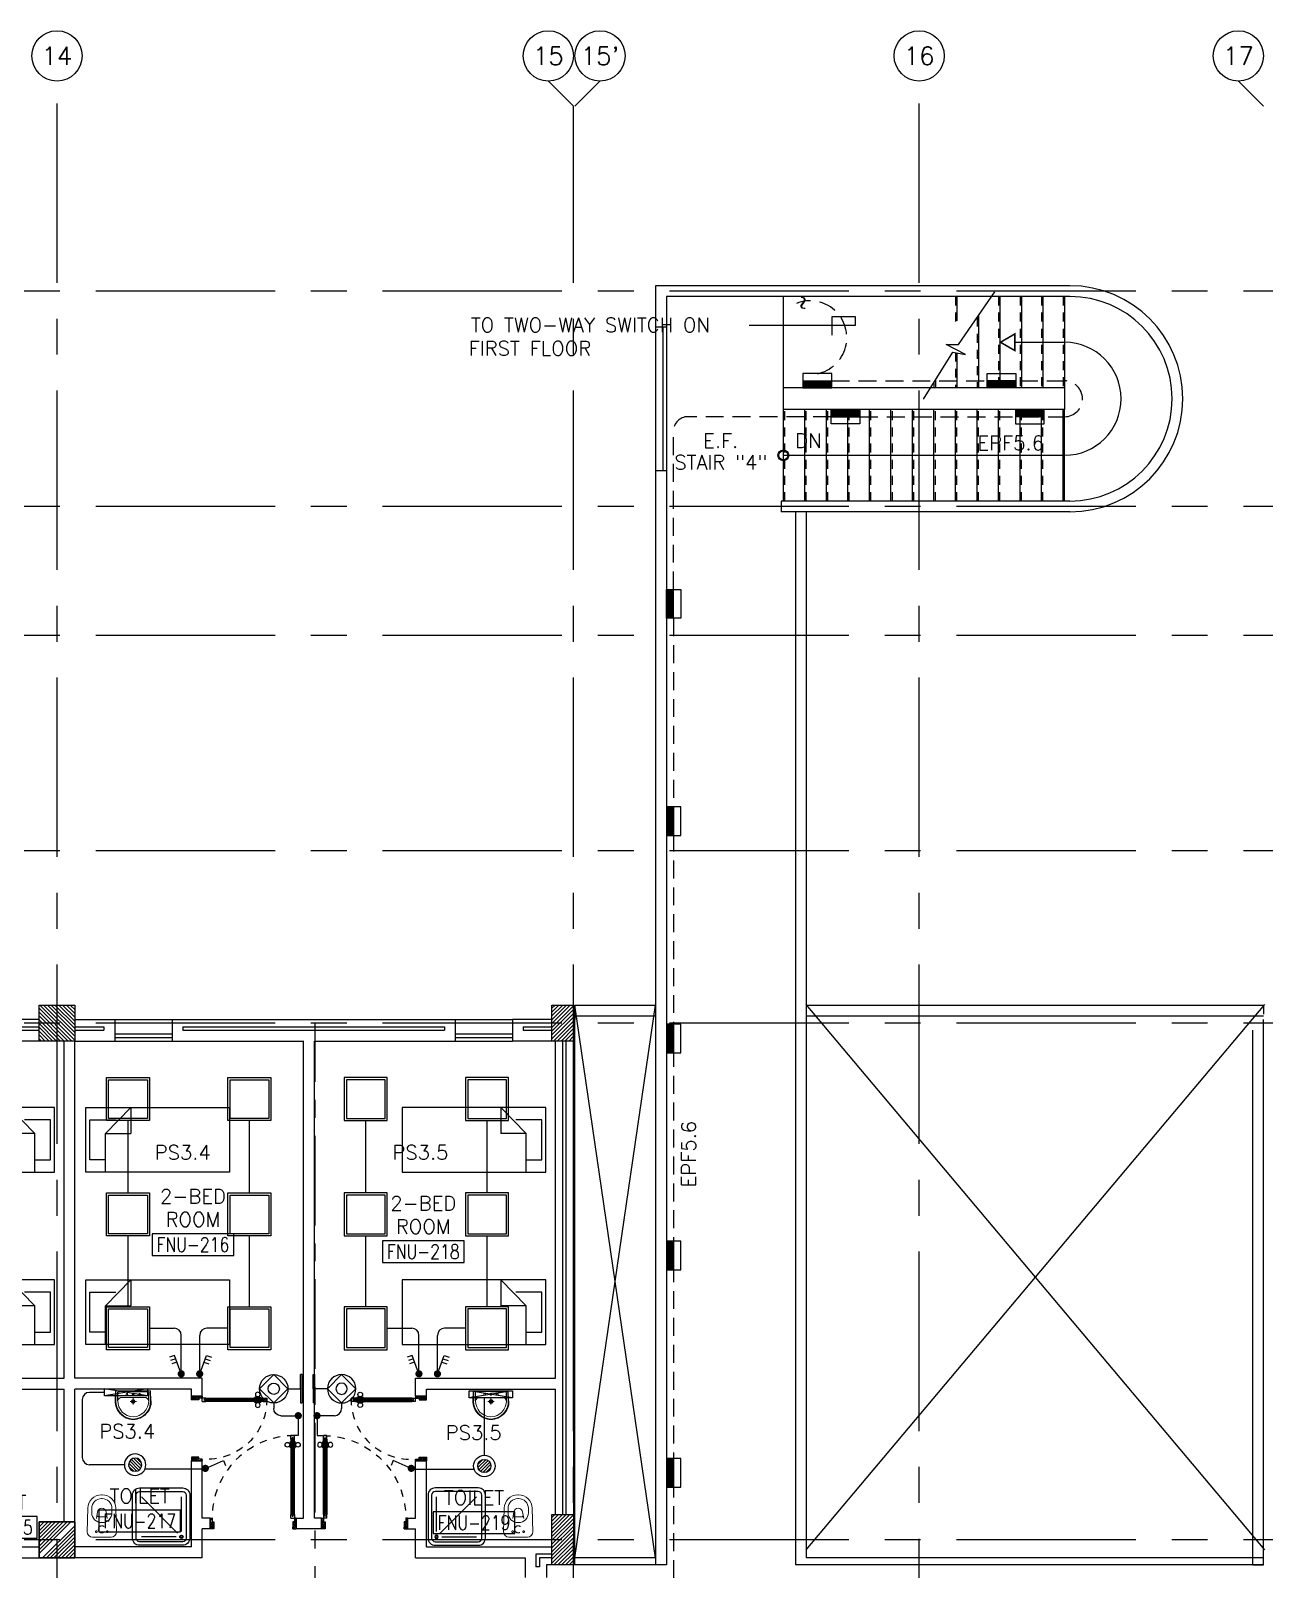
# Model space of a CAD drawing. Extents: x 0 to 92.9, y -1.3 to 78.2.
# Drawn here: x 32.84 to 50.03, y 56.75 to 78.19 of the extents above; entities that cross this region are included whole.
import ezdxf
from ezdxf.enums import TextEntityAlignment as Align

# ---------------------------------------------------------------- set-up
doc = ezdxf.new("R2010")
doc.units = 0
doc.header["$MEASUREMENT"] = 0
for name, pattern in [('CENTER', [2, 1.25, -0.25, 0.25, -0.25]), ('CENTERX2', [4, 2.5, -0.5, 0.5, -0.5]), ('DASHED', [0.75, 0.5, -0.25]), ('HIDDEN', [0.375, 0.25, -0.125]), ('HIDDEN2', [0.1875, 0.125, -0.0625])]:
    doc.linetypes.add(name, pattern=pattern)
doc.layers.get('0').update_dxf_attribs({"color": 11, "linetype": 'CONTINUOUS'})
for name, color, linetype in [('AX-CR', 11, 'CONTINUOUS'), ('AX-TXT', 11, 'CONTINUOUS'), ('AXES', 11, 'CENTERX2'), ('AXES1', 11, 'CENTER'), ('COL', 11, 'CONTINUOUS'), ('DOOR', 11, 'CONTINUOUS'), ('E-CLINE', 2, 'CONTINUOUS'), ('E-HLINE', 2, 'HIDDEN'), ('E-LEGEND', 3, 'CONTINUOUS'), ('E-LITE', 4, 'CONTINUOUS'), ('E-SWITCH', 4, 'CONTINUOUS'), ('E-SWITCHS', 4, 'CONTINUOUS'), ('E-TEXT', 4, 'CONTINUOUS'), ('FIX', 11, 'CONTINUOUS'), ('FUR', 11, 'CONTINUOUS'), ('HAT', 11, 'CONTINUOUS'), ('INSUL', 11, 'CONTINUOUS'), ('RM-BOX', 11, 'CONTINUOUS'), ('RM-NAME', 11, 'CONTINUOUS'), ('RM-NO', 11, 'CONTINUOUS'), ('ROOF', 11, 'CONTINUOUS'), ('SHAFT', 11, 'CONTINUOUS'), ('STR', 11, 'CONTINUOUS'), ('WALL', 11, 'CONTINUOUS'), ('WIN', 11, 'CONTINUOUS')]:
    doc.layers.add(name, color=color, linetype=linetype)
doc.styles.add('ROMANS', font='ROMANS.shx', dxfattribs={"width": 0.6})

# ---------------------------------------------------------------- blocks, each defined once
blk = doc.blocks.new('L42')
at = {"layer": 'E-LITE'}
for p, q in [((0.3, 0.3), (-0.3, 0.3)), ((-0.3, 0.3), (-0.3, -0.3)), ((0.3, -0.3), (0.3, 0.3)), ((-0.3, -0.3), (0.3, -0.3))]:
    blk.add_line(p, q, dxfattribs=at)
at = {"layer": 'E-LITE', "color": 8}
blk.add_lwpolyline([(-0.27, 0.27), (-0.27, -0.27), (0.27, -0.27), (0.27, 0.27)], close=True, dxfattribs=at)
blk = doc.blocks.new('1G1W')
for p, q in [((0, 0), (0.55, 0)), ((0.55, 0), (0.55, -0.15))]:
    blk.add_line(p, q)
at = {"const_width": 0.1}
blk.add_lwpolyline([(-0.05, 0, 1), (0.05, 0, 1)], format="xyb", close=True, dxfattribs=at)
blk = doc.blocks.new('*X49')
at = {"color": 0}
for p, q in [((21548.527, 18540.142), (21548.801, 18540.415)), ((21548.529, 18539.966), (21548.977, 18540.414)), ((21548.584, 18539.845), (21549.098, 18540.359)), ((21548.672, 18539.756), (21549.187, 18540.271)), ((21548.793, 18539.7), (21549.243, 18540.15)), ((21548.966, 18539.696), (21549.246, 18539.977))]:
    blk.add_line(p, q, dxfattribs=at)
blk = doc.blocks.new('SPOT')
at = {"layer": 'E-LITE'}
for radius in [0.6, 0.369]:
    blk.add_circle((0, 0), radius, dxfattribs=at)
at = {"layer": 'E-LITE', "color": 8}
blk.add_blockref('*X49', (-21548.886, -18540.056), dxfattribs=at)
blk = doc.blocks.new('MR20')
at = {"layer": 'E-LITE'}
for p, q in [((-300, 100), (-300, 0)), ((-300, 100), (-300, 0)), ((-300, 0), (300, 0)), ((-300, 0), (300, 0)), ((-300, 0), (300, 0)), ((-300, 0), (-300, 0)), ((300, 0), (300, 100)), ((300, 0), (300, 100)), ((300, 0), (300, 0))]:
    blk.add_line(p, q, dxfattribs=at)
at = {"layer": 'E-LITE', "color": 3}
blk.add_line((300, 100), (-300, 100), dxfattribs=at)
at = {"layer": 'E-LITE', "color": 8}
for p, q in [((300, 0), (-300, 100)), ((300, 100), (-300, 0))]:
    blk.add_line(p, q, dxfattribs=at)
blk = doc.blocks.new('*X65')
at = {"color": 0}
for p, q in [((203889, 169947), (204331, 170390)), ((203889, 170000), (204278, 170390)), ((203889, 170053), (204225, 170390)), ((203889, 170107), (204172, 170390)), ((203889, 170160), (204119, 170390)), ((203889, 170213), (204066, 170390)), ((203889, 170266), (204013, 170390)), ((203889, 170319), (203960, 170390)), ((203889, 170372), (203907, 170390)), ((203937, 169890), (204389, 170341)), ((203990, 169890), (204389, 170288)), ((204043, 169890), (204389, 170235)), ((204096, 169890), (204389, 170182)), ((204149, 169890), (204389, 170129)), ((204202, 169890), (204389, 170076)), ((204255, 169890), (204389, 170023)), ((204308, 169890), (204389, 169970)), ((204361, 169890), (204389, 169917))]:
    blk.add_line(p, q, dxfattribs=at)
blk = doc.blocks.new('COL50')
at = {"layer": 'COL'}
blk.add_lwpolyline([(-250, 250), (-250, -250), (250, -250), (250, 250)], close=True, dxfattribs=at)
blk = doc.blocks.new('AXU')
at = {"layer": 'AX-CR'}
blk.add_circle((0, 350), 350, dxfattribs=at)
at = {"layer": 'AX-TXT', "style": 'ROMANS'}
blk.add_attdef('AX', text='', height=250, dxfattribs=at).set_placement((0, 350), align=Align.MIDDLE)
blk = doc.blocks.new('RM1')
at = {"layer": 'RM-BOX'}
blk.add_lwpolyline([(570, -200), (-570, -200), (-570, -500), (570, -500)], close=True, dxfattribs=at)
at = {"layer": 'RM-NAME', "style": 'ROMANS'}
for tag, p in [('ROOMNAME1', (0, 324)), ('ROOMNAME2', (0, 0))]:
    blk.add_attdef(tag, text='', height=200, dxfattribs=at).set_placement(p, align=Align.MIDDLE)
at = {"layer": 'RM-NO', "style": 'ROMANS', "width": 0.8}
blk.add_attdef('ROOMNO', text='', height=200, dxfattribs=at).set_placement((0, -350), align=Align.MIDDLE)
blk = doc.blocks.new('AH20A')
at = {"layer": 'FUR'}
for p, q in [((0, 0.5), (0, -0.5)), ((1, 0.5), (0, 0.5)), ((0.136, 0.5), (0.136, -0.099)), ((1, -0.5), (1, 0.5)), ((0.136, 0.311), (0.028, 0.311)), ((0.028, 0.311), (0.028, -0.309)), ((0.136, -0.099), (0.313, -0.5)), ((0.136, -0.099), (0.313, -0.099)), ((0.313, -0.5), (0.313, -0.099)), ((0.028, -0.309), (0.208, -0.309)), ((0, -0.5), (1, -0.5))]:
    blk.add_line(p, q, dxfattribs=at)
blk = doc.blocks.new('*X76')
at = {"color": 0}
for p, q in [((203889, 118293), (204345, 118750)), ((203889, 118346), (204292, 118750)), ((203889, 118399), (204239, 118750)), ((203889, 118452), (204186, 118750)), ((203889, 118505), (204133, 118750)), ((203889, 118558), (204080, 118750)), ((203889, 118611), (204027, 118750)), ((203889, 118665), (203974, 118750)), ((203889, 118718), (203921, 118750)), ((203898, 118250), (204389, 118740)), ((203951, 118250), (204389, 118687)), ((204004, 118250), (204389, 118634)), ((204057, 118250), (204389, 118581)), ((204110, 118250), (204389, 118528)), ((204163, 118250), (204389, 118475)), ((204216, 118250), (204389, 118422)), ((204269, 118250), (204389, 118369)), ((204322, 118250), (204389, 118316)), ((204375, 118250), (204389, 118263))]:
    blk.add_line(p, q, dxfattribs=at)
blk = doc.blocks.new('DOOR90')
at = {"layer": 'DOOR', "linetype": 'ByBlock'}
for p, q in [((0, 0), (-150, 0)), ((-200, -25), (-1000, -25)), ((-200, -42), (-1000, -42)), ((-200, -58), (-1000, -58)), ((-1000, -75), (-200, -75))]:
    blk.add_line(p, q, dxfattribs=at)
at = {"layer": 'DOOR', "color": 0, "linetype": 'ByBlock'}
for p, q in [((-150, 0), (-150, -25)), ((-150, 0), (0, 0)), ((0, -50), (0, 0)), ((-1050, -25), (-1050, -75)), ((-1050, -75), (-1050, -25)), ((-1000, -25), (-1050, -25)), ((-1000, -75), (-1050, -75)), ((-1020, -42), (-1020, -58)), ((-1000, -42), (-1020, -42)), ((-1000, -58), (-1020, -58)), ((-1000, -25), (-1000, -42)), ((-1000, -58), (-1000, -75)), ((-968, -25), (-968, -18)), ((-878, -18), (-968, -18)), ((-968, -75), (-968, -82)), ((-878, -82), (-968, -82)), ((-955, -18), (-955, -9)), ((-955, -9), (-890, -9)), ((-955, -18), (-890, -18)), ((-955, -82), (-955, -91)), ((-955, -82), (-890, -82)), ((-955, -91), (-890, -91)), ((-890, -18), (-890, -9)), ((-890, -82), (-890, -91)), ((-878, -25), (-878, -18)), ((-878, -75), (-878, -82)), ((-200, -42), (-200, -25)), ((-200, -25), (-150, -25)), ((-180, -42), (-200, -42)), ((-200, -75), (-200, -58)), ((-200, -58), (-180, -58)), ((-150, -75), (-200, -75)), ((-180, -58), (-180, -42)), ((-150, -75), (-150, -25)), ((-150, -25), (-100, -25)), ((-100, -25), (-100, -50)), ((-100, -50), (0, -50)), ((-100, -850), (0, -850)), ((-100, -875), (-100, -850)), ((0, -850), (0, -900)), ((-150, -900), (-150, -875)), ((-150, -875), (-100, -875)), ((0, -900), (-150, -900)), ((-150, -900), (0, -900))]:
    blk.add_line(p, q, dxfattribs=at)
at = {"layer": 'DOOR', "color": 9, "linetype": 'ByBlock'}
for p, q in [((0, -50), (-114, 0)), ((0, -50), (-40, 0)), ((0, -50), (-100, -37)), ((0, -850), (-114, -900)), ((0, -850), (-100, -863)), ((0, -850), (-40, -900))]:
    blk.add_line(p, q, dxfattribs=at)
at = {"layer": 'DOOR', "color": 0, "linetype": 'ByBlock'}
for centre in [(-923, 24), (-923, -124)]:
    blk.add_circle(centre, 32.4, dxfattribs=at)
at = {"layer": 'DOOR', "color": 9, "linetype": 'ByBlock'}
for centre, radius, start, end in [((0, -50), 74.4, 137.7764, 180), ((0, -50), 54.4, 113.2074, 180), ((0, -50), 154, 161.1053, 166.2858), ((0, -50), 134, 158.1598, 169.28), ((0, -50), 114, 154.0838, 167.3774), ((0, -50), 94.4, 148.0182, 180), ((0, -50), 34.4, 90, 180), ((0, -50), 14.4, 90, 180), ((0, -850), 94.4, 180, 211.9818), ((0, -850), 74.4, 180, 222.2236), ((0, -850), 54.4, 180, 246.7926), ((0, -850), 34.4, 180, 270), ((0, -850), 14.4, 180, 270), ((0, -850), 154, 193.7142, 198.8947), ((0, -850), 134, 190.72, 201.8402)]:
    blk.add_arc(centre, radius, start, end, dxfattribs=at)
at = {"layer": 'DOOR', "linetype": 'HIDDEN', "ltscale": 0.5}
blk.add_arc((-222, -50), 828, 178.2701, 275.003, dxfattribs=at)
blk = doc.blocks.new('DOOR100')
at = {"layer": 'DOOR', "color": 0, "linetype": 'ByBlock'}
for p, q in [((-76, 1251), (-76, 1301)), ((-76, 1301), (-26, 1301)), ((-26, 1301), (-76, 1301)), ((-26, 1251), (-26, 1301)), ((-92, 1206), (-92, 1141)), ((-83, 1206), (-92, 1206)), ((-83, 1141), (-92, 1141)), ((-83, 1129), (-83, 1219)), ((-76, 1219), (-83, 1219)), ((-83, 1206), (-83, 1141)), ((-76, 1129), (-83, 1129)), ((-59, 1251), (-76, 1251)), ((-59, 1251), (-59, 1271)), ((-43, 1271), (-59, 1271)), ((-43, 1251), (-43, 1271)), ((-26, 1251), (-43, 1251)), ((-26, 1219), (-19, 1219)), ((-26, 1129), (-19, 1129)), ((-19, 1129), (-19, 1219)), ((-19, 1206), (-19, 1141)), ((-19, 1206), (-10, 1206)), ((-19, 1141), (-10, 1141)), ((-10, 1206), (-10, 1141)), ((-1201, 0), (-1201, 150)), ((-1201, 150), (-1176, 150)), ((-1201, 150), (-1201, 0)), ((-1151, 0), (-1201, 0)), ((-1176, 150), (-1176, 100)), ((-1176, 100), (-1151, 100)), ((-1151, 100), (-1151, 0)), ((-76, 200), (-59, 200)), ((-76, 150), (-76, 200)), ((-76, 150), (-26, 150)), ((-59, 200), (-59, 180)), ((-59, 180), (-43, 180)), ((-51, 100), (-51, 0)), ((-26, 100), (-51, 100)), ((-51, 0), (-1, 0)), ((-43, 200), (-26, 200)), ((-43, 180), (-43, 200)), ((-26, 200), (-26, 150)), ((-1, 150), (-26, 150)), ((-26, 150), (-26, 100)), ((-1, 150), (-1, 0))]:
    blk.add_line(p, q, dxfattribs=at)
at = {"layer": 'DOOR', "linetype": 'ByBlock'}
for p, q in [((-76, 1251), (-76, 200)), ((-59, 200), (-59, 1251)), ((-43, 200), (-43, 1251)), ((-26, 200), (-26, 1251))]:
    blk.add_line(p, q, dxfattribs=at)
at = {"layer": 'DOOR', "color": 9, "linetype": 'ByBlock'}
for p, q in [((-1151, 0), (-1201, 114)), ((-1151, 0), (-1201, 40)), ((-1151, 0), (-1164, 100)), ((-51, 0), (-1, 114)), ((-51, 0), (-38, 100)), ((-51, 0), (-1, 40))]:
    blk.add_line(p, q, dxfattribs=at)
at = {"layer": 'DOOR', "color": 0, "linetype": 'ByBlock'}
for centre in [(-125, 1174), (22, 1174)]:
    blk.add_circle(centre, 32.4, dxfattribs=at)
at = {"layer": 'DOOR', "linetype": 'HIDDEN', "ltscale": 0.5}
blk.add_arc((-27, 152), 1149, 89.961, 180.0931, dxfattribs=at)
at = {"layer": 'DOOR', "color": 9, "linetype": 'ByBlock'}
for centre, radius, start, end in [((-1151, 0), 154, 103.7142, 108.8947), ((-1151, 0), 134, 100.72, 111.8402), ((-1151, 0), 94.4, 90, 121.9818), ((-1151, 0), 74.4, 90, 132.2236), ((-1151, 0), 54.4, 90, 156.7926), ((-1151, 0), 34.4, 90, 180), ((-1151, 0), 14.4, 90, 180), ((-51, 0), 94.4, 58.0182, 90), ((-51, 0), 74.4, 47.7764, 90), ((-51, 0), 54.4, 23.2074, 90), ((-51, 0), 34.4, 0, 90), ((-51, 0), 14.4, 0, 90), ((-51, 0), 134, 68.1598, 79.28), ((-51, 0), 114, 64.0838, 77.3774), ((-51, 0), 154, 71.1053, 76.2858)]:
    blk.add_arc(centre, radius, start, end, dxfattribs=at)
blk = doc.blocks.new('WC1')
at = {"layer": 'FIX', "lineweight": 20}
for p, q in [((-727, 5), (-727, -5)), ((-674, 5), (-674, -5)), ((-534, 24), (-540, 0)), ((-540, 0), (-534, -24)), ((-210, 204), (-538, 194)), ((-475, 141), (-538, 141)), ((-395, 76), (-490, 60)), ((-339, 5), (-339, -5)), ((-137, 0), (-137, 131)), ((-137, -131), (-137, 0)), ((-538, -141), (-475, -141)), ((-538, -194), (-210, -204)), ((-490, -60), (-395, -76)), ((-213, -204), (-210, -204))]:
    blk.add_line(p, q, dxfattribs=at)
at = {"layer": 'FIX', "linetype": 'Continuous', "lineweight": 20}
blk.add_line((-420, -47), (-420, 45), dxfattribs=at)
at = {"layer": 'FIX', "linetype": 'HIDDEN2', "lineweight": 20, "ltscale": 0.3}
blk.add_circle((-245, 0), 49.8, dxfattribs=at)
at = {"layer": 'FIX', "linetype": 'HIDDEN', "lineweight": 20, "ltscale": 0.05}
for centre in [(-213, 78), (-213, -77)]:
    blk.add_circle(centre, 11.6, dxfattribs=at)
at = {"layer": 'FIX', "lineweight": 20}
for centre, radius, start, end in [((-538, 5), 189, 90, 180), ((-538, 5), 136, 90, 180), ((-473, -7), 68.2, 128.9242, 152.8468), ((-464, -18), 82, 108.496, 128.9242), ((-475, 5), 136, 360, 90), ((-210, 131), 73, 360, 90), ((-538, -5), 189, 180, 270), ((-538, -5), 136, 180, 270), ((-473, 7), 68.2, 207.1532, 231.0758), ((-464, 18), 82, 231.0758, 251.504), ((-475, -5), 136, 270, 0), ((-210, -131), 73, 270, 0)]:
    blk.add_arc(centre, radius, start, end, dxfattribs=at)
at = {"layer": 'FIX', "linetype": 'Continuous', "lineweight": 20}
for centre, start, end in [((-443, 46), 357.6662, 91.6121), ((-442, -46), 268.3879, 2.3338)]:
    blk.add_arc(centre, 22.3, start, end, dxfattribs=at)
blk = doc.blocks.new('LAV1')
at = {"layer": 'FIX', "linetype": 'DASHED', "lineweight": 20, "ltscale": 0.05}
for p, q in [((0, 170), (0, 270)), ((0, 170), (0, 270)), ((50, 220), (-50, 220))]:
    blk.add_line(p, q, dxfattribs=at)
at = {"layer": 'FIX', "linetype": 'ByBlock', "ltscale": 0.3}
for p, q in [((-280, 210), (-275, 50)), ((-245, 210), (-245, 85)), ((0, 60), (-220, 60)), ((0, 60), (220, 60)), ((245, 210), (245, 85)), ((280, 210), (275, 50))]:
    blk.add_line(p, q, dxfattribs=at)
at = {"layer": 'FIX', "linetype": 'Continuous', "lineweight": 20}
for p, q in [((-275, 210), (-275, 50)), ((0, 50), (-275, 50)), ((0, 50), (-252, 50)), ((0, 155), (-181, 155)), ((0, 155), (181, 155)), ((0, 50), (275, 50)), ((0, 50), (252, 50)), ((275, 210), (275, 50))]:
    blk.add_line(p, q, dxfattribs=at)
at = {"layer": 'FIX', "lineweight": 20}
for p, q in [((16, 107), (-15, 107)), ((0, 92), (0, 123))]:
    blk.add_line(p, q, dxfattribs=at)
for centre, radius in [((0, 220), 29.5), ((0, 220), 22.5), ((0, 107), 15.5)]:
    blk.add_circle(centre, radius, dxfattribs=at)
at = {"layer": 'FIX', "linetype": 'HIDDEN', "lineweight": 20, "ltscale": 0.05}
for centre in [(-100, 107), (100, 107)]:
    blk.add_circle(centre, 12.4, dxfattribs=at)
at = {"layer": 'FIX', "linetype": 'ByBlock', "ltscale": 0.3}
for centre, radius, start, end in [((7, 220), 287, 91.3776, 182.0064), ((-7, 220), 287, 357.9936, 88.6224), ((-220, 85), 24.9, 179.7021, 269.9486), ((220, 85), 24.9, 270.0514, 0.2979)]:
    blk.add_arc(centre, radius, start, end, dxfattribs=at)
at = {"layer": 'FIX', "linetype": 'Continuous', "lineweight": 20}
for centre, radius, start, end in [((8, 217), 283, 91.6988, 181.351), ((-8, 217), 283, 358.649, 88.3012), ((8, 212), 253, 91.7328, 180.4884), ((-8, 212), 253, 359.5116, 88.2672), ((-179, 222), 66.9, 190.2006, 268.0786), ((179, 222), 66.9, 271.9214, 349.7994)]:
    blk.add_arc(centre, radius, start, end, dxfattribs=at)
blk = doc.blocks.new('SHR1')
at = {"layer": 'FIX'}
for p, q in [((-196, 196), (-700, 700)), ((-143, 218), (-143, 700)), ((-218, 143), (-700, 143))]:
    blk.add_line(p, q, dxfattribs=at)
for points in [[(-825, 125), (-825, 725, -0.414214), (-725, 825), (-125, 825, -0.414214), (-25, 725), (-25, 125, -0.414214), (-125, 25), (-725, 25, -0.414214)], [(-775, 125), (-775, 725, -0.414214), (-725, 775), (-125, 775, -0.414214), (-75, 725), (-75, 125, -0.414214), (-125, 75), (-725, 75, -0.414214)]]:
    blk.add_lwpolyline(points, format="xyb", close=True, dxfattribs=at)
for radius in [25, 15]:
    blk.add_circle((-143, 143), radius, dxfattribs=at)
blk = doc.blocks.new('C11')
at = {"layer": 'HAT'}
h = blk.add_hatch(dxfattribs=at)
h.set_pattern_fill('ANSI31', color=256, scale=300, style=0)
h.set_pattern_definition([(45, (-248556.182, -75061.005), (-26.5165043, 26.5165043), [])])
h.paths.add_polyline_path([(300, 700), (0, 700), (0, 350), (300, 350)])
h.paths.add_polyline_path([(300, 350), (0, 350), (0, 0), (300, 0)])
at = {"layer": 'COL'}
blk.add_lwpolyline([(300, 700), (300, 0), (0, 0), (0, 700)], close=True, dxfattribs=at)
blk = doc.blocks.new('C-300')
at = {"layer": 'HAT', "linetype": 'ByBlock', "ltscale": 0.3}
h = blk.add_hatch(dxfattribs=at)
h.set_pattern_fill('ANSI31', color=8, scale=300, style=0)
h.set_pattern_definition([(45, (-258496.182, -82361.005), (-26.5165043, 26.5165043), [])])
h.paths.add_polyline_path([(300, 500), (0, 500), (0, 250), (300, 250)])
h.paths.add_polyline_path([(300, 250), (0, 250), (0, 0), (300, 0)])
at = {"layer": 'COL'}
blk.add_lwpolyline([(0, 500), (300, 500), (300, 0), (0, 0)], close=True, dxfattribs=at)
blk = doc.blocks.new('NL')
at = {"layer": 'E-LEGEND'}
blk.add_line((0, -193), (25, -193), dxfattribs=at)
at = {"layer": 'E-LITE'}
for p, q in [((0, 5), (0, 203)), ((25, 203), (0, 203)), ((0, 5), (0, -193)), ((25, 5), (25, 203)), ((25, 5), (25, -193))]:
    blk.add_line(p, q, dxfattribs=at)
at = {"layer": 'E-LITE', "color": 2}
blk.add_line((201, 5), (25, 5), dxfattribs=at)
at = {"layer": 'E-LITE', "color": 5}
blk.add_circle((398, 5), 198, dxfattribs=at)
at = {"layer": 'E-SWITCH', "color": 2}
for p, q in [((201, 5), (398, 203)), ((398, -193), (201, 5)), ((398, 203), (596, 5)), ((596, 5), (398, -193))]:
    blk.add_line(p, q, dxfattribs=at)
at = {"layer": 'E-SWITCH'}
blk.add_circle((398, 5), 78.5, dxfattribs=at)

msp = doc.modelspace()

# ---------------------------------------------------------------- hatches: boundary and pattern name
at = {"layer": 'E-SWITCHS'}
h = msp.add_hatch(dxfattribs=at)
h.set_pattern_fill('ANSI31', color=4, scale=0.1, angle=-180, style=0)
h.set_pattern_definition([(45, (0.474389, 17.884752), (-0.0088388348, 0.0088388348), [])])
h.paths.add_polyline_path([(44.003, 73.208), (44.003, 73.308), (43.603, 73.308), (43.603, 73.208)])
h = msp.add_hatch(dxfattribs=at)
h.set_pattern_fill('ANSI31', color=4, scale=0.1, angle=-180, style=0)
h.set_pattern_definition([(135, (89.699203, 17.884752), (0.0088388348, 0.0088388348), [])])
h.paths.add_polyline_path([(46.571, 73.208), (46.571, 73.308), (46.171, 73.308), (46.171, 73.208)])
h = msp.add_hatch(dxfattribs=at)
h.set_pattern_fill('ANSI31', color=4, scale=0.1, angle=-180, style=0)
h.set_pattern_definition([(315, (0.86806, 128.230463), (-0.0088388348, -0.0088388348), [])])
h.paths.add_polyline_path([(43.997, 72.908), (43.997, 72.808), (44.397, 72.808), (44.397, 72.908)])
h = msp.add_hatch(dxfattribs=at)
h.set_pattern_fill('ANSI31', color=4, scale=0.1, angle=-180, style=0)
h.set_pattern_definition([(225, (90.092874, 128.230463), (0.0088388348, -0.0088388348), [])])
h.paths.add_polyline_path([(46.564, 72.908), (46.564, 72.808), (46.964, 72.808), (46.964, 72.908)])
h = msp.add_hatch(dxfattribs=at)
h.set_pattern_fill('ANSI31', color=4, scale=0.1, angle=-90, style=0)
h.set_pattern_definition([(45, (-13.62439, 26.870333), (0.0088388348, -0.0088388348), [])])
h.paths.add_polyline_path([(41.698, 69.999), (41.798, 69.999), (41.798, 70.399), (41.698, 70.399)])
h = msp.add_hatch(dxfattribs=at)
h.set_pattern_fill('ANSI31', color=4, scale=0.1, angle=-90, style=0)
h.set_pattern_definition([(315, (-13.62439, 110.500725), (0.0088388348, 0.0088388348), [])])
h.paths.add_polyline_path([(41.698, 66.972), (41.798, 66.972), (41.798, 67.372), (41.698, 67.372)])
h = msp.add_hatch(dxfattribs=at)
h.set_pattern_fill('ANSI31', color=4, scale=0.1, angle=-90, style=0)
h.set_pattern_definition([(315, (-13.62439, 107.473777), (0.0088388348, 0.0088388348), [])])
h.paths.add_polyline_path([(41.698, 63.945), (41.798, 63.945), (41.798, 64.345), (41.698, 64.345)])
h = msp.add_hatch(dxfattribs=at)
h.set_pattern_fill('ANSI31', color=4, scale=0.1, angle=-90, style=0)
h.set_pattern_definition([(315, (-13.62439, 104.44683), (0.0088388348, 0.0088388348), [])])
h.paths.add_polyline_path([(41.698, 60.918), (41.798, 60.918), (41.798, 61.318), (41.698, 61.318)])
h = msp.add_hatch(dxfattribs=at)
h.set_pattern_fill('ANSI31', color=4, scale=0.1, angle=-90, style=0)
h.set_pattern_definition([(315, (-13.62439, 101.419882), (0.0088388348, 0.0088388348), [])])
h.paths.add_polyline_path([(41.698, 57.891), (41.798, 57.891), (41.798, 58.291), (41.698, 58.291)])

# ---------------------------------------------------------------- linework, layer by layer
for p, q in [((45.769, 73.814), (46.276, 74.546)), ((45.867, 73.674), (45.598, 73.814)), ((45.598, 73.814), (45.769, 73.814)), ((45.283, 73.054), (45.692, 73.709)), ((45.692, 73.709), (45.867, 73.674))]:
    msp.add_line(p, q)
at = {"layer": 'AXES'}
for p, q in [((33.203, -1.327), (33.203, 77.486)), ((40.403, 77.136), (40.053, 77.486)), ((40.423, 77.136), (40.773, 77.486)), ((45.223, -1.327), (45.223, 77.486)), ((50.023, 77.136), (49.673, 77.486)), ((40.403, -1.327), (40.403, 77.136)), ((92.243, 74.558), (24.203, 74.558)), ((92.243, 71.558), (24.203, 71.558)), ((92.243, 69.758), (24.203, 69.758)), ((92.243, 66.758), (24.203, 66.758)), ((92.243, 64.358), (24.203, 64.358)), ((92.243, 57.158), (24.203, 57.158))]:
    msp.add_line(p, q, dxfattribs=at)
at = {"layer": 'AXES1'}
msp.add_line((36.803, 5.538), (36.803, 64.358), dxfattribs=at)
at = {"layer": 'COL', "linetype": 'HIDDEN2'}
msp.add_line((50.023, 64.608), (50.023, 64.458), dxfattribs=at)
at = {"layer": 'COL'}
msp.add_lwpolyline([(32.953, 64.108), (32.953, 64.608), (33.453, 64.608), (33.453, 64.108)], close=True, dxfattribs=at)
at = {"layer": 'E-CLINE', "color": 4, "linetype": 'ByBlock'}
for p, q in [((34.193, 61.992), (34.193, 62.999)), ((35.885, 61.992), (35.885, 62.999)), ((37.507, 61.992), (37.507, 62.999)), ((39.199, 61.992), (39.199, 62.999)), ((34.193, 60.406), (34.193, 61.392)), ((35.885, 60.406), (35.885, 61.392)), ((37.507, 60.406), (37.507, 61.392)), ((39.199, 60.406), (39.199, 61.392)), ((33.864, 59.212), (33.655, 59.212)), ((33.555, 59.112), (33.555, 58.304)), ((39.161, 58.336), (39.161, 59.134)), ((34.142, 58.204), (33.655, 58.204))]:
    msp.add_line(p, q, dxfattribs=at)
for centre, start, end in [((33.655, 59.112), 90, 180), ((33.655, 58.304), 180, 270)]:
    msp.add_arc(centre, 0.1, start, end, dxfattribs=at)
at = {"layer": 'E-HLINE', "color": 4}
for p, q in [((44.003, 73.308), (47.249, 73.308)), ((43.997, 72.808), (41.998, 72.808)), ((44.397, 72.808), (47.249, 72.808)), ((41.798, 70.399), (41.798, 72.608)), ((41.798, 69.999), (41.798, 54.858))]:
    msp.add_line(p, q, dxfattribs=at)
for centre, radius, start, end in [((43.701, 73.91), 0.513, 281.4882, 111.6794), ((47.249, 73.058), 0.25, 270, 90), ((41.998, 72.608), 0.2, 90, 180)]:
    msp.add_arc(centre, radius, start, end, dxfattribs=at)
at = {"layer": 'E-LITE'}
for p, q in [((36.224, 59.064), (36.224, 58.987)), ((36.224, 59.064), (36.224, 58.987)), ((37.171, 59.064), (37.171, 58.987)), ((37.171, 59.064), (37.171, 58.987)), ((36.324, 58.887), (36.567, 58.887)), ((36.324, 58.887), (36.567, 58.887)), ((37.071, 58.887), (36.828, 58.887)), ((37.071, 58.887), (36.828, 58.887))]:
    msp.add_line(p, q, dxfattribs=at)
at = {"layer": 'E-LITE', "extrusion": (0, 0, -1)}
msp.add_ellipse((36.324, 58.987), major_axis=(-0.0707, 0.0707), ratio=1, start_param=3.926991, end_param=5.497787, dxfattribs=at)
msp.add_ellipse((36.324, 58.987), major_axis=(-0.0707, 0.0707), ratio=1, start_param=3.926991, end_param=5.497787, dxfattribs=at)
at = {"layer": 'E-LITE'}
msp.add_ellipse((37.071, 58.987), major_axis=(0.0707, 0.0707), ratio=1, start_param=3.926991, end_param=5.497787, dxfattribs=at)
msp.add_ellipse((37.071, 58.987), major_axis=(0.0707, 0.0707), ratio=1, start_param=3.926991, end_param=5.497787, dxfattribs=at)
at = {"layer": 'E-SWITCH', "color": 4}
for p, q in [((34.493, 60.106), (34.835, 60.106)), ((35.585, 60.106), (35.292, 60.106)), ((37.807, 60.106), (38.149, 60.106)), ((38.899, 60.106), (38.607, 60.106)), ((34.935, 59.47), (34.935, 60.006)), ((35.192, 59.47), (35.192, 60.006)), ((38.249, 59.47), (38.249, 60.006)), ((38.507, 59.47), (38.507, 60.006)), ((34.84, 59.728), (34.77, 59.703)), ((34.858, 59.681), (34.787, 59.656)), ((34.875, 59.634), (34.804, 59.609)), ((34.935, 59.47), (34.84, 59.728)), ((35.192, 59.47), (35.286, 59.728)), ((35.252, 59.634), (35.322, 59.609)), ((35.269, 59.681), (35.34, 59.656)), ((35.286, 59.728), (35.357, 59.703)), ((38.155, 59.728), (38.084, 59.703)), ((38.172, 59.681), (38.102, 59.656)), ((38.189, 59.634), (38.119, 59.609)), ((38.249, 59.47), (38.155, 59.728)), ((38.507, 59.47), (38.601, 59.728)), ((38.566, 59.634), (38.637, 59.609)), ((38.584, 59.681), (38.654, 59.656)), ((38.601, 59.728), (38.671, 59.703)), ((35.248, 58.143), (34.429, 58.143)), ((38.165, 58.143), (39.017, 58.143))]:
    msp.add_line(p, q, dxfattribs=at)
at = {"layer": 'E-SWITCH', "color": 4, "const_width": 0.05}
for points in [[(34.935, 59.445, -1), (34.935, 59.495, -1)], [(35.192, 59.445, 1), (35.192, 59.495, 1)], [(38.249, 59.445, -1), (38.249, 59.495, -1)], [(38.507, 59.445, 1), (38.507, 59.495, 1)]]:
    msp.add_lwpolyline(points, format="xyb", close=True, dxfattribs=at)
at = {"layer": 'E-SWITCH', "color": 4}
for centre, start, end in [((34.835, 60.006), 0, 90), ((35.292, 60.006), 90, 180), ((38.149, 60.006), 0, 90), ((38.607, 60.006), 90, 180)]:
    msp.add_arc(centre, 0.1, start, end, dxfattribs=at)
at = {"layer": 'E-SWITCHS', "color": 4}
for p, q in [((43.603, 73.308), (44.003, 73.308)), ((46.571, 73.308), (46.171, 73.308)), ((43.997, 72.808), (44.397, 72.808)), ((46.964, 72.808), (46.564, 72.808)), ((41.798, 69.999), (41.798, 70.399)), ((41.798, 67.372), (41.798, 66.972)), ((41.798, 64.345), (41.798, 63.945)), ((41.798, 61.318), (41.798, 60.918)), ((41.798, 58.291), (41.798, 57.891))]:
    msp.add_line(p, q, dxfattribs=at)
for points in [[(43.603, 73.208), (44.003, 73.208), (44.003, 73.408), (43.603, 73.408)], [(46.571, 73.208), (46.171, 73.208), (46.171, 73.408), (46.571, 73.408)], [(43.997, 72.908), (44.397, 72.908), (44.397, 72.708), (43.997, 72.708)], [(46.964, 72.908), (46.564, 72.908), (46.564, 72.708), (46.964, 72.708)], [(41.698, 69.999), (41.698, 70.399), (41.898, 70.399), (41.898, 69.999)], [(41.698, 67.372), (41.698, 66.972), (41.898, 66.972), (41.898, 67.372)], [(41.698, 64.345), (41.698, 63.945), (41.898, 63.945), (41.898, 64.345)], [(41.698, 61.318), (41.698, 60.918), (41.898, 60.918), (41.898, 61.318)], [(41.698, 58.291), (41.698, 57.891), (41.898, 57.891), (41.898, 58.291)]]:
    msp.add_lwpolyline(points, close=True, dxfattribs=at)
at = {"layer": 'E-TEXT', "color": 11}
msp.add_lwpolyline([(42.853, 74.083), (44.334, 74.083), (44.334, 74.201), (44.005, 74.201), (44.005, 73.946)], dxfattribs=at)
at = {"layer": 'INSUL'}
for p, q in [((32.553, 64.308), (32.953, 64.308)), ((32.553, 64.258), (32.953, 64.258)), ((33.453, 64.308), (33.857, 64.308)), ((33.453, 64.258), (33.857, 64.258)), ((33.857, 64.308), (33.857, 64.258)), ((34.957, 64.308), (38.603, 64.308)), ((34.957, 64.308), (34.957, 64.258)), ((34.957, 64.258), (38.603, 64.258)), ((38.603, 64.308), (38.603, 64.258)), ((39.703, 64.308), (40.103, 64.308)), ((39.703, 64.308), (39.703, 64.258)), ((39.703, 64.258), (40.103, 64.258)), ((40.253, 57.508), (40.253, 64.108)), ((40.303, 57.508), (40.303, 64.108)), ((39.878, 56.958), (39.878, 56.783)), ((40.103, 56.958), (39.878, 56.958)), ((39.928, 56.908), (39.928, 56.783)), ((40.103, 56.908), (39.928, 56.908)), ((39.928, 56.783), (39.878, 56.783))]:
    msp.add_line(p, q, dxfattribs=at)
at = {"layer": 'ROOF'}
for p, q in [((43.329, 72.908), (43.329, 74.483)), ((47.249, 73.208), (43.329, 73.208)), ((47.249, 73.208), (47.249, 72.908)), ((47.249, 72.908), (43.329, 72.908)), ((41.698, 72.058), (41.698, 56.808)), ((41.548, 71.483), (41.548, 56.808)), ((43.498, 71.483), (43.498, 56.808)), ((43.648, 71.483), (43.648, 56.908)), ((40.423, 64.608), (40.423, 64.408)), ((40.423, 64.608), (41.548, 64.608)), ((43.648, 64.608), (50.023, 64.608)), ((40.423, 64.458), (41.548, 64.458)), ((43.648, 64.458), (50.023, 64.458)), ((50.023, 56.808), (50.023, 64.408)), ((49.873, 56.808), (49.873, 64.258)), ((41.548, 56.908), (40.403, 56.908)), ((50.023, 56.908), (43.648, 56.908)), ((41.698, 56.808), (40.403, 56.808)), ((50.023, 56.808), (43.498, 56.808)), ((49.873, 56.808), (50.023, 56.808))]:
    msp.add_line(p, q, dxfattribs=at)
at = {"layer": 'ROOF', "color": 9}
msp.add_line((40.423, 56.808), (40.423, 64.408), dxfattribs=at)
at = {"layer": 'SHAFT'}
for p, q in [((40.423, 56.908), (41.548, 64.608)), ((41.548, 56.908), (40.424, 64.608)), ((50.043, 57.018), (43.648, 64.618)), ((43.648, 57.018), (50.043, 64.618))]:
    msp.add_line(p, q, dxfattribs=at)
at = {"layer": 'STR', "linetype": 'HIDDEN2'}
for p, q in [((45.729, 74.483), (45.729, 74.117)), ((46.329, 74.483), (46.329, 73.208)), ((46.629, 74.483), (46.629, 73.208)), ((46.929, 74.483), (46.929, 73.208)), ((47.229, 74.483), (47.229, 73.208)), ((46.029, 74.189), (46.029, 73.208)), ((45.729, 73.702), (45.729, 73.208)), ((43.349, 71.633), (43.349, 72.908)), ((43.649, 71.633), (43.649, 72.908)), ((43.949, 71.633), (43.949, 72.908)), ((44.249, 71.633), (44.249, 72.908)), ((44.549, 71.633), (44.549, 72.908)), ((44.849, 71.633), (44.849, 72.908)), ((45.149, 71.633), (45.149, 72.908)), ((45.449, 71.633), (45.449, 72.908)), ((45.749, 71.633), (45.749, 72.908)), ((46.049, 71.633), (46.049, 72.908)), ((46.349, 71.633), (46.349, 72.908)), ((46.649, 71.633), (46.649, 72.908)), ((46.949, 71.633), (46.949, 72.908)), ((47.229, 71.633), (47.229, 72.908)), ((47.249, 71.633), (47.249, 72.908))]:
    msp.add_line(p, q, dxfattribs=at)
at = {"layer": 'STR'}
for p, q in [((45.749, 74.483), (45.749, 74.146)), ((46.349, 74.483), (46.349, 73.208)), ((46.649, 74.483), (46.649, 73.208)), ((46.949, 74.483), (46.949, 73.208)), ((47.249, 74.483), (47.249, 73.208)), ((46.049, 74.218), (46.049, 73.208)), ((46.556, 73.845), (47.251, 73.845)), ((45.749, 73.698), (45.749, 73.208)), ((45.429, 73.287), (45.429, 73.208)), ((45.429, 73.287), (45.429, 73.208)), ((45.449, 73.319), (45.449, 73.208)), ((45.449, 73.319), (45.449, 73.208)), ((43.329, 71.633), (43.329, 72.908)), ((43.629, 71.633), (43.629, 72.908)), ((43.929, 71.633), (43.929, 72.908)), ((44.229, 71.633), (44.229, 72.908)), ((44.529, 71.633), (44.529, 72.908)), ((44.829, 71.633), (44.829, 72.908)), ((45.129, 71.633), (45.129, 72.908)), ((45.429, 71.633), (45.429, 72.908)), ((45.729, 71.633), (45.729, 72.908)), ((46.029, 71.633), (46.029, 72.908)), ((46.329, 71.633), (46.329, 72.908)), ((46.629, 71.633), (46.629, 72.908)), ((46.929, 71.633), (46.929, 72.908)), ((47.229, 71.633), (47.229, 72.908)), ((47.249, 71.633), (47.249, 72.908)), ((43.329, 72.27), (47.251, 72.27)), ((40.423, 56.808), (40.423, 56.908))]:
    msp.add_line(p, q, dxfattribs=at)
at = {"layer": 'STR', "const_width": 0.0215}
msp.add_lwpolyline([(46.556, 73.73), (46.556, 73.961), (46.356, 73.845)], close=True, dxfattribs=at)
at = {"layer": 'STR'}
for radius in [0.075, 0.065]:
    msp.add_circle((43.329, 72.27), radius, dxfattribs=at)
msp.add_arc((47.251, 73.058), 0.787, 270, 90, dxfattribs=at)
at = {"layer": 'WALL'}
for p, q in [((47.324, 74.633), (41.548, 74.633)), ((41.548, 74.633), (41.548, 74.058)), ((47.324, 74.483), (41.698, 74.483)), ((41.698, 74.483), (41.698, 74.058)), ((41.548, 74.058), (41.698, 74.058)), ((41.548, 72.058), (41.698, 72.058)), ((41.548, 72.058), (41.548, 71.483)), ((47.324, 71.633), (43.298, 71.633)), ((43.298, 71.633), (43.298, 71.483)), ((47.324, 71.483), (43.298, 71.483)), ((32.953, 64.408), (32.403, 64.408)), ((33.453, 64.408), (34.01, 64.408)), ((34.01, 64.408), (34.01, 64.108)), ((34.81, 64.408), (38.753, 64.408)), ((34.81, 64.408), (34.81, 64.108)), ((38.753, 64.408), (38.753, 64.108)), ((39.553, 64.408), (39.553, 64.108)), ((40.103, 64.408), (39.553, 64.408)), ((32.953, 64.108), (32.403, 64.108)), ((33.303, 59.408), (33.303, 64.108)), ((33.453, 59.408), (33.453, 64.108)), ((33.453, 64.108), (34.01, 64.108)), ((34.81, 64.108), (36.644, 64.108)), ((36.641, 57.458), (36.641, 64.108)), ((36.791, 57.458), (36.791, 64.108)), ((36.794, 64.108), (38.753, 64.108)), ((40.103, 64.108), (39.553, 64.108)), ((40.153, 59.408), (40.153, 64.108)), ((40.403, 64.108), (40.403, 57.508)), ((40.403, 58.758), (40.403, 64.108)), ((35.228, 59.158), (35.228, 59.408)), ((38.203, 59.408), (40.153, 59.408)), ((38.203, 59.158), (38.203, 59.408)), ((33.303, 57.408), (33.303, 59.258)), ((33.453, 57.408), (33.453, 59.258)), ((35.078, 59.158), (35.078, 59.258)), ((38.353, 59.258), (40.153, 59.258)), ((38.353, 59.158), (38.353, 59.258)), ((38.353, 59.158), (38.353, 59.258)), ((39.203, 59.258), (40.153, 59.258)), ((40.153, 57.508), (40.153, 59.258)), ((38.203, 59.158), (38.353, 59.158)), ((35.078, 57.058), (35.078, 58.258)), ((35.228, 57.458), (35.228, 58.258)), ((38.203, 58.258), (38.353, 58.258)), ((38.203, 57.458), (38.203, 58.258)), ((38.353, 57.058), (38.353, 58.258)), ((35.34, 57.458), (35.228, 57.458)), ((35.34, 57.308), (35.34, 57.458)), ((36.54, 57.308), (36.54, 57.458)), ((36.891, 57.308), (36.891, 57.458)), ((38.091, 57.458), (38.203, 57.458)), ((38.091, 57.308), (38.091, 57.458)), ((35.228, 56.908), (35.228, 57.308)), ((35.34, 57.308), (35.228, 57.308)), ((38.091, 57.308), (38.203, 57.308)), ((38.203, 56.908), (38.203, 57.308)), ((38.353, 57.058), (40.107, 57.058)), ((31.178, 56.908), (32.953, 56.908)), ((35.228, 56.908), (33.453, 56.908)), ((38.203, 56.908), (39.728, 56.908)), ((39.728, 56.908), (39.728, 56.633)), ((40.403, 56.958), (40.403, 56.808)), ((40.403, 56.808), (40.028, 56.808)), ((40.028, 56.808), (40.028, 56.633))]:
    msp.add_line(p, q, dxfattribs=at)
at = {"layer": 'WALL', "linetype": 'ByBlock'}
for p, q in [((31.178, 59.408), (33.303, 59.408)), ((35.228, 59.408), (33.453, 59.408)), ((31.328, 59.258), (33.303, 59.258)), ((35.078, 59.258), (33.453, 59.258)), ((35.228, 59.158), (35.078, 59.158)), ((35.228, 58.258), (35.078, 58.258)), ((36.54, 57.458), (36.641, 57.458)), ((36.891, 57.458), (36.791, 57.458)), ((36.891, 57.308), (36.54, 57.308)), ((31.328, 57.058), (32.953, 57.058)), ((35.078, 57.058), (33.453, 57.058))]:
    msp.add_line(p, q, dxfattribs=at)
at = {"layer": 'WALL'}
for radius in [1.575, 1.425]:
    msp.add_arc((47.324, 73.058), radius, 270, 90, dxfattribs=at)
at = {"layer": 'WIN'}
for p, q in [((41.548, 74.058), (41.548, 72.058)), ((41.648, 74.058), (41.648, 72.058)), ((41.698, 74.058), (41.698, 72.058)), ((34.01, 64.408), (34.81, 64.408)), ((38.753, 64.408), (39.553, 64.408)), ((34.01, 64.208), (34.81, 64.208)), ((34.01, 64.158), (34.81, 64.158)), ((34.01, 64.108), (34.81, 64.108)), ((38.753, 64.208), (39.553, 64.208)), ((38.753, 64.158), (39.553, 64.158)), ((38.753, 64.108), (39.553, 64.108))]:
    msp.add_line(p, q, dxfattribs=at)

# ---------------------------------------------------------------- block references
at = {"layer": 'AXES', "xscale": 0.001000000003841706, "yscale": 0.000999999996565748, "zscale": 0.001}
for p, values in [((33.203, 77.486), {'AX': '14'}), ((40.053, 77.486), {'AX': '15'}), ((40.773, 77.486), {'AX': "15'"}), ((45.223, 77.486), {'AX': '16'}), ((49.673, 77.486), {'AX': '17'})]:
    msp.add_blockref('AXU', p, dxfattribs=at).add_auto_attribs(values)
at = {"layer": 'COL', "color": 6, "linetype": 'ByBlock', "ltscale": 0.3, "xscale": 0.001000000003841706, "yscale": 0.000999999996565748, "zscale": 0.001}
msp.add_blockref('C-300', (40.103, 64.108), dxfattribs=at)
at = {"layer": 'COL', "xscale": 0.001000000003841706, "yscale": 0.000999999996565748, "zscale": 0.001}
for name, p in [('C11', (40.103, 56.808)), ('COL50', (33.203, 57.158))]:
    msp.add_blockref(name, p, dxfattribs=at)
at = {"layer": 'COL', "xscale": -0.001000000003841706, "yscale": 0.000999999996565748, "zscale": 0.001, "rotation": 180}
msp.add_blockref('COL50', (33.203, 57.158), dxfattribs=at)
msp.add_blockref('COL50', (33.203, 57.158), dxfattribs=at)
at = {"layer": 'DOOR', "color": 0, "linetype": 'ByBlock', "yscale": 0.000999999996565748, "zscale": 0.001}
for name, p, xscale in [('DOOR90', (35.078, 59.158), -0.001000000003841706), ('DOOR90', (38.353, 59.158), 0.001000000003841706), ('DOOR100', (36.54, 57.308), 0.001000000003841706), ('DOOR100', (36.89, 57.308), -0.001000000003841706)]:
    msp.add_blockref(name, p, dxfattribs=dict(at, xscale=xscale))
at = {"layer": 'E-LITE', "color": 4, "xscale": -1}
for p in [(34.193, 63.299), (35.885, 63.299), (34.193, 61.692), (35.885, 61.692), (34.193, 60.106), (35.885, 60.106)]:
    msp.add_blockref('L42', p, dxfattribs=at)
at = {"layer": 'E-LITE', "color": 4}
for p in [(37.507, 63.299), (39.199, 63.299), (37.507, 61.692), (39.199, 61.692), (37.507, 60.106), (39.199, 60.106)]:
    msp.add_blockref('L42', p, dxfattribs=at)
at = {"layer": 'E-LITE'}
for name, p, xscale, yscale, zscale, rotation in [('NL', (36.623, 59.267), 0.0009999999892897904, 0.0009999999892897904, 0.001, 180), ('NL', (36.623, 59.267), 0.0009999999892897904, 0.0009999999892897904, 0.001, 180), ('1G1W', (36.567, 58.887), 0.4999999946448952, 0.4999999946448952, 0.5, 270), ('1G1W', (36.567, 58.887), 0.4999999946448952, 0.4999999946448952, 0.5, 270)]:
    msp.add_blockref(name, p, dxfattribs=dict(at, xscale=xscale, yscale=yscale, zscale=zscale, rotation=rotation))
at = {"layer": 'E-LITE', "extrusion": (0, 0, -1)}
for name, p, xscale, yscale, zscale, rotation in [('NL', (-36.773, 59.267), 0.0009999999892897904, 0.0009999999892897904, -0.001, 180), ('NL', (-36.773, 59.267), 0.0009999999892897904, 0.0009999999892897904, -0.001, 180), ('1G1W', (-36.828, 58.887), 0.4999999946448952, 0.4999999946448952, -0.5, 270), ('1G1W', (-36.828, 58.887), 0.4999999946448952, 0.4999999946448952, -0.5, 270)]:
    msp.add_blockref(name, p, dxfattribs=dict(at, xscale=xscale, yscale=yscale, zscale=zscale, rotation=rotation))
at = {"layer": 'E-LITE', "color": 4, "yscale": 0.25, "zscale": 0.25}
for p, xscale in [((34.292, 58.204), -0.25), ((39.161, 58.186), 0.25)]:
    msp.add_blockref('SPOT', p, dxfattribs=dict(at, xscale=xscale))
at = {"layer": 'E-SWITCH', "color": 4, "yscale": 0.5, "zscale": 0.5}
for p, xscale, rotation in [((35.271, 58.153), 0.5000000000007923, 23.45682327369335), ((38.142, 58.153), -0.5000000000007923, 336.5431767263067)]:
    msp.add_blockref('1G1W', p, dxfattribs=dict(at, xscale=xscale, rotation=rotation))
at = {"layer": 'E-SWITCHS', "color": 4, "xscale": -0.0009999999892897904, "yscale": 0.0009999999892897904, "zscale": 0.001, "rotation": 180}
for p in [(34.164, 59.262), (39.251, 59.234)]:
    msp.add_blockref('MR20', p, dxfattribs=at)
at = {"layer": 'FIX'}
for name, p, xscale, yscale, zscale, rotation in [('AH20A', (33.166, 62.73), 2, 0.9000000000014552, 2, 180), ('AH20A', (33.606, 62.73), -2, 0.9000000000014552, 2, 180), ('AH20A', (40.016, 62.73), 2, 0.9000000000014552, 2, 180), ('AH20A', (33.166, 60.331), 2, 0.9000000000014552, 2, 180), ('AH20A', (33.606, 60.331), -2, 0.9000000000014552, 2, 180), ('AH20A', (40.016, 60.331), 2, 0.9000000000014552, 2, 180), ('LAV1', (34.266, 59.279), -0.0008800000068731606, 0.000879999999597203, 0.0008800000000000001, 180), ('LAV1', (39.253, 59.279), -0.0008800000068731606, 0.000879999999597203, 0.0008800000000000001, 180), ('WC1', (33.828, 57.058), -0.000999999996565748, 0.000999999996565748, 0.001, 90), ('WC1', (39.633, 57.058), -0.000999999996565748, 0.000999999996565748, 0.001, 90)]:
    msp.add_blockref(name, p, dxfattribs=dict(at, xscale=xscale, yscale=yscale, zscale=zscale, rotation=rotation))
at = {"layer": 'HAT', "xscale": -0.001000000003841706, "yscale": 0.000999999996565748, "zscale": 0.001, "rotation": 180}
msp.add_blockref('*X76', (-170.935, 182.857), dxfattribs=at)
at = {"layer": 'HAT', "xscale": 0.001000000003841706, "yscale": 0.000999999996565748, "zscale": 0.001}
msp.add_blockref('*X65', (-170.935, -112.982), dxfattribs=at)
at = {"layer": 'RM-NO', "xscale": 0.001000000003841706, "yscale": 0.000999999996565748, "zscale": 0.001}
for p, values in [((35.098, 61.621), {'ROOMNO': 'FNU-216', 'ROOMNAME2': 'ROOM', 'ROOMNAME1': '2-BED'}), ((38.309, 61.523), {'ROOMNO': 'FNU-218', 'ROOMNAME2': 'ROOM', 'ROOMNAME1': '2-BED'}), ((32.357, 57.681), {'ROOMNO': 'FNU-215', 'ROOMNAME2': 'TOILET'}), ((34.356, 57.769), {'ROOMNO': 'FNU-217', 'ROOMNAME2': 'TOILET'}), ((39.017, 57.746), {'ROOMNO': 'FNU-219', 'ROOMNAME2': 'TOILET'})]:
    msp.add_blockref('RM1', p, dxfattribs=at).add_auto_attribs(values)
at = {"layer": 'WALL', "yscale": 0.000999999996565748, "zscale": 0.001}
for p, xscale in [((35.08, 57.056), 0.001000000003841706), ((38.351, 57.056), -0.001000000003841706)]:
    msp.add_blockref('SHR1', p, dxfattribs=dict(at, xscale=xscale))

# ---------------------------------------------------------------- texts
at = {"layer": 'E-TEXT', "color": 4, "style": 'ROMANS'}
for s, p in [('~', (43.692, 74.288)), (' EPF5.6', (42.11, 61.932))]:
    msp.add_text(s, height=0.2, rotation=90, dxfattribs=at).set_placement(p)
for s, p in [('TO TWO-WAY SWITCH ON', (38.972, 73.987)), ('FIRST FLOOR', (38.944, 73.659)), (' EPF5.6', (45.899, 72.342)), (' PS3.4', (34.428, 62.455)), (' PS3.5', (37.743, 62.455)), (' PS3.4', (33.655, 58.571)), (' PS3.5', (38.485, 58.551))]:
    msp.add_text(s, height=0.2, dxfattribs=at).set_placement(p)
at = {"layer": 'RM-NAME', "style": 'ROMANS'}
for s, p in [('E.F.', (42.456, 72.473)), ('DN', (43.677, 72.473)), ('STAIR "4"', (42.456, 72.173))]:
    msp.add_text(s, height=0.2, dxfattribs=at).set_placement(p, align=Align.MIDDLE)

doc.saveas('drawing.dxf')
